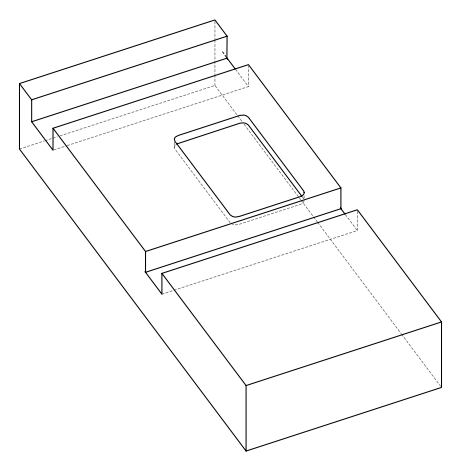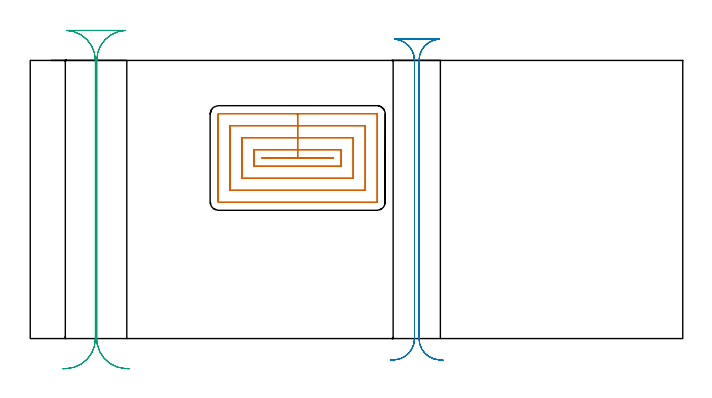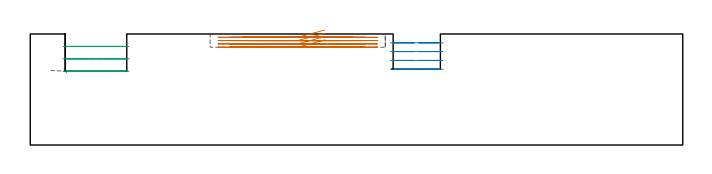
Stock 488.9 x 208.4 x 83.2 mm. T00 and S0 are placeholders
(PLAN: 3 operations, 2 tool changes, 18.4 min)
(1 MILL_RECTANGULAR_POCKET | POCKET_RECTANGULAR_STRAIGHT | NXT0201_011 | Follow Part, ap 3, ae 75% | 9.9 min | 101485 mm3)
(2 MILL_RECTANGULAR_SLOT | SLOT_RECTANGULAR | UGT0201_004 | Follow Part, ap 8, ae 75% | 4.49 min | 194765 mm3)
(3 MILL_RECTANGULAR_SLOT_1 | SLOT_RECTANGULAR_1 | UGT0201_009 | Follow Part, ap 11.25, ae 75% | 3.97 min | 267502 mm3)
(TOOL NXT0201_011 | ENDMILL 12mm [2P460-1200-NA 1630] | D12 FL38 Z6)
(TOOL UGT0201_004 | End Mill 32 mm | D32 FL53 Z6)
(TOOL UGT0201_009 | End Mill 45 mm | D45 FL63 Z6)
(OP 1 MILL_RECTANGULAR_POCKET)
G17 G21 G94 G90
T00 M6
G54
G17 G0 G90 X220.833 Y135.5 S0 M3
G43 Z93.2 H1
Z86.2
G94 G1 X200.4 Z80.725 F250.
X173.8 F500.
Y135.1
X227.
Y135.5
X200.4
Y141.5
X167.8
Y129.1
X233.
Y141.5
X200.4
Y150.5
X158.8
Y120.1
X242.
Y150.5
X200.4
Y159.5
X149.8
Y111.1
X251.
Y159.5
X200.4
Y168.5
X141.2
G3 X140.8 Y168.1 R0.4
G1 Y102.5
G3 X141.2 Y102.1 R0.4
G1 X259.6
G3 X260. Y102.5 R0.4
G1 Y168.1
G3 X259.6 Y168.5 R0.4
G1 X200.4
X199.4
G0 X220.833 Y135.5 Z83.725
G1 X200.4 Z78.25 F250.
X173.8 F500.
Y135.1
X227.
Y135.5
X200.4
Y141.5
X167.8
Y129.1
X233.
Y141.5
X200.4
Y150.5
X158.8
Y120.1
X242.
Y150.5
X200.4
Y159.5
X149.8
Y111.1
X251.
Y159.5
X200.4
Y168.5
X141.2
G3 X140.8 Y168.1 R0.4
G1 Y102.5
G3 X141.2 Y102.1 R0.4
G1 X259.6
G3 X260. Y102.5 R0.4
G1 Y168.1
G3 X259.6 Y168.5 R0.4
G1 X200.4
X199.4
G0 X220.833 Y135.5 Z81.25
G1 X200.4 Z75.775 F250.
X173.8 F500.
Y135.1
X227.
Y135.5
X200.4
Y141.5
X167.8
Y129.1
X233.
Y141.5
X200.4
Y150.5
X158.8
Y120.1
X242.
Y150.5
X200.4
Y159.5
X149.8
Y111.1
X251.
Y159.5
X200.4
Y168.5
X141.2
G3 X140.8 Y168.1 R0.4
G1 Y102.5
G3 X141.2 Y102.1 R0.4
G1 X259.6
G3 X260. Y102.5 R0.4
G1 Y168.1
G3 X259.6 Y168.5 R0.4
G1 X200.4
X199.4
G0 X220.833 Y135.5 Z78.775
G1 X200.4 Z73.3 F250.
X173.8 F500.
Y135.1
X227.
Y135.5
X200.4
Y141.5
X167.8
Y129.1
X233.
Y141.5
X200.4
Y150.5
X158.8
Y120.1
X242.
Y150.5
X200.4
Y159.5
X149.8
Y111.1
X251.
Y159.5
X200.4
Y168.5
X141.2
G3 X140.8 Y168.1 R0.4
G1 Y102.5
G3 X141.2 Y102.1 R0.4
G1 X259.6
G3 X260. Y102.5 R0.4
G1 Y168.1
G3 X259.6 Y168.5 R0.4
G1 X200.4
X199.4
G0 Z93.2
M5
M2
(OP 2 MILL_RECTANGULAR_SLOT)
G17 G21 G94 G90
T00 M6
G54
G17 G0 G90 X309.315 Y-16.154 S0 M3
G43 Z93.2 H0
Z76.6
G94 G1 X306.321 Y-15.97 F250.
G2 X291.3 Y0. R16. F500.
G1 Y208.4
G2 X306.321 Y224.37 R16.
G1 Y224.4
X272.879
Y224.37
G2 X287.9 Y208.4 R16.
G1 Y0.
G2 X272.879 Y-15.97 R16.
G1 X269.885 Y-16.154 F250.
G0 X309.315 Z70.
G1 X306.321 Y-15.97
G2 X291.3 Y0. R16. F500.
G1 Y208.4
G2 X306.321 Y224.37 R16.
G1 Y224.4
X272.879
Y224.37
G2 X287.9 Y208.4 R16.
G1 Y0.
G2 X272.879 Y-15.97 R16.
G1 X269.885 Y-16.154 F250.
G0 X309.315 Z63.4
G1 X306.321 Y-15.97
G2 X291.3 Y0. R16. F500.
G1 Y208.4
G2 X306.321 Y224.37 R16.
G1 Y224.4
X272.879
Y224.37
G2 X287.9 Y208.4 R16.
G1 Y0.
G2 X272.879 Y-15.97 R16.
G1 X269.885 Y-16.154 F250.
G0 X309.315 Z56.8
G1 X306.321 Y-15.97
G2 X291.3 Y0. R16. F500.
G1 Y208.4
G2 X306.321 Y224.37 R16.
G1 Y224.4
X272.879
Y224.37
G2 X287.9 Y208.4 R16.
G1 Y0.
G2 X272.879 Y-15.97 R16.
G1 X269.885 Y-16.154 F250.
G0 Z93.2
M5
M2
(OP 3 MILL_RECTANGULAR_SLOT_1)
G17 G21 G94 G90
T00 M6
G54
G17 G0 G90 X74.134 Y-22.625 S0 M3
G43 Z93.2 H0
Z73.9
G94 G1 X71.138 Y-22.47 F250.
G2 X50.187 Y-4.157 R22.5 F500.
X49.8 Y0. R22.5 F405.
G1 Y185.819
Y208.4 F500.
G2 X71.138 Y230.87 R22.5
G1 Y230.9
X27.462
Y230.87
G2 X48.8 Y208.4 R22.5
G1 Y0.
G2 X27.462 Y-22.47 R22.5
G1 X24.466 Y-22.625 F250.
G0 X74.135 Z64.6
G1 X71.139 Y-22.47
G2 X50.187 Y-4.157 R22.5 F500.
X49.8 Y0. R22.5 F382.
G1 Y185.819
Y208.4 F500.
G2 X71.138 Y230.87 R22.5
G1 Y230.9
X27.462
Y230.87
G2 X48.8 Y208.4 R22.5
G1 Y0.
G2 X27.461 Y-22.47 R22.5
G1 X24.465 Y-22.625 F250.
G0 X74.135 Z55.3
G1 X71.139 Y-22.47
G2 X50.187 Y-4.157 R22.5 F500.
X49.8 Y0. R22.5 F405.
G1 Y185.819
Y208.4 F500.
G2 X71.138 Y230.87 R22.5
G1 Y230.9
X27.462
Y230.87
G2 X48.8 Y208.4 R22.5
G1 Y0.
G2 X27.461 Y-22.47 R22.5
G1 X24.465 Y-22.625 F250.
G0 Z93.2
M5
M2
